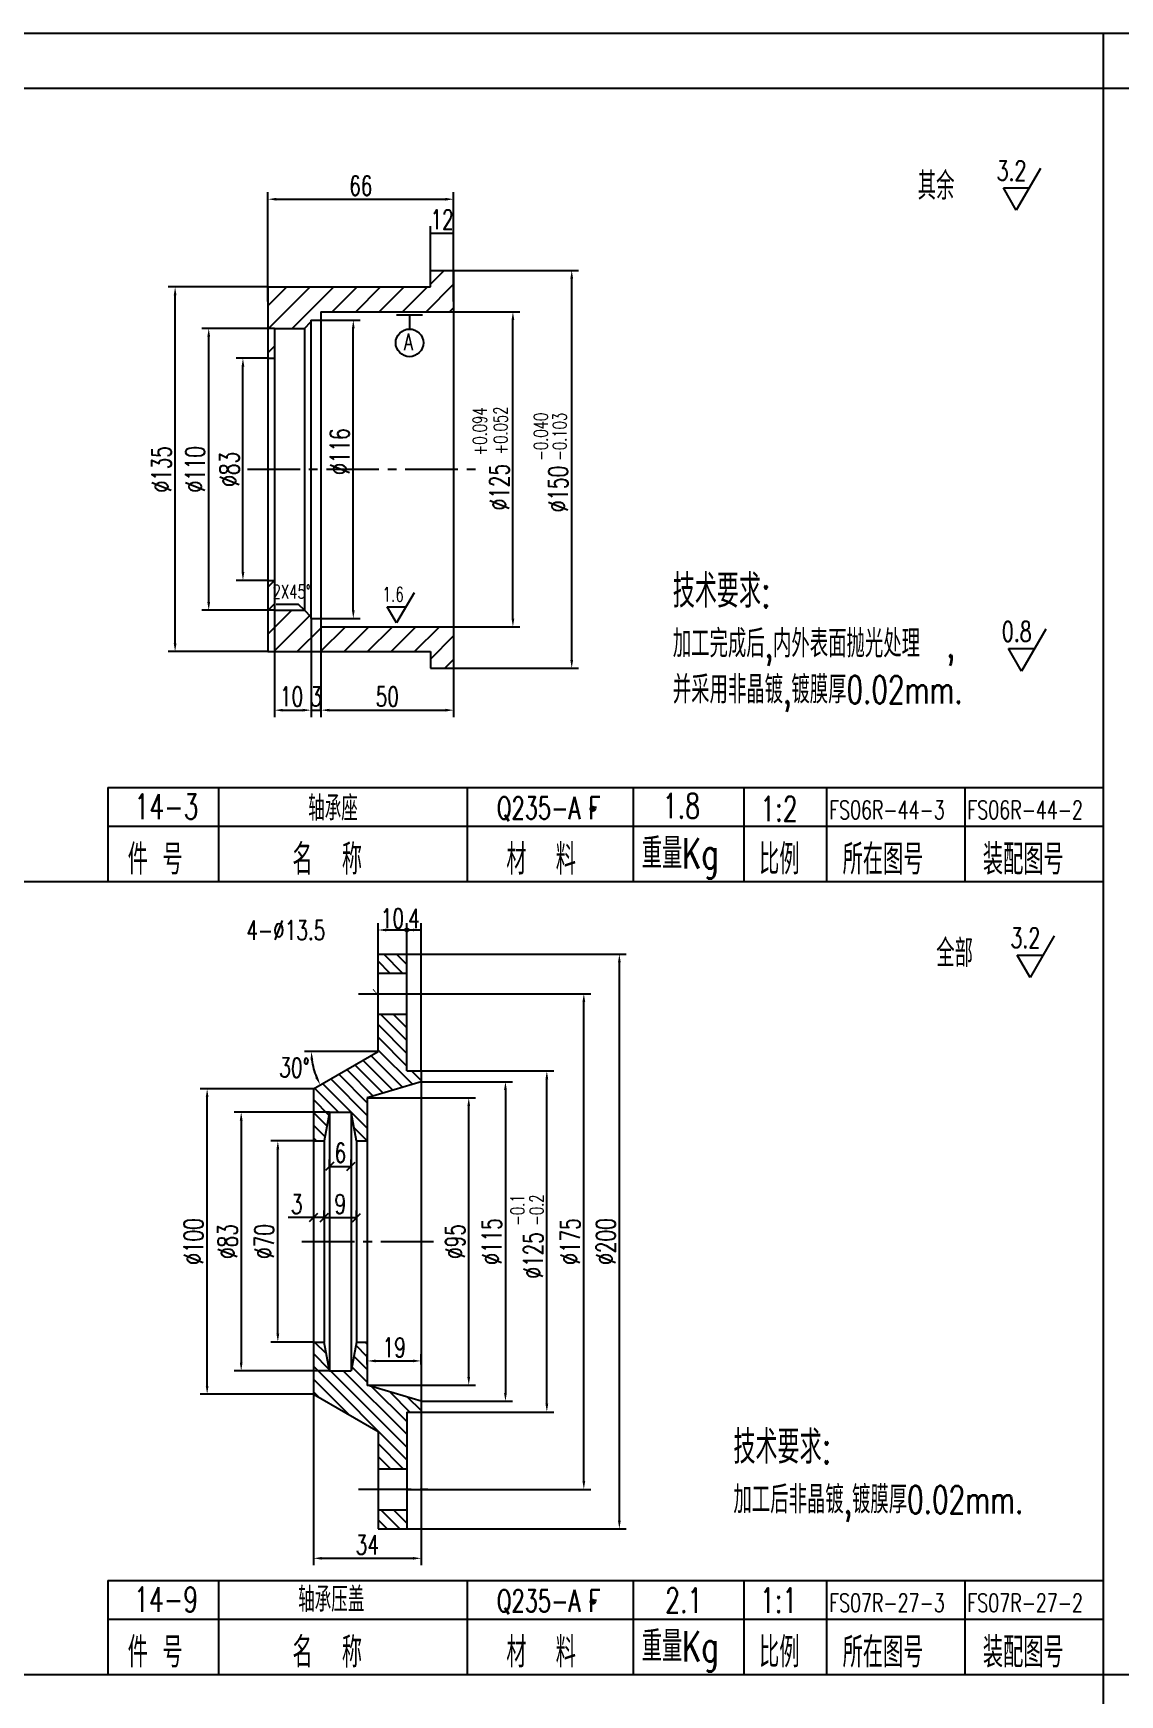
# Model space of a CAD drawing. Extents: x 946 to 3405, y -336 to 946.
# Drawn here: x 2026.7 to 2223.3, y 645.1 to 945.8 of the extents above; entities that cross this region are included whole.
import ezdxf

# ---------------------------------------------------------------- set-up
doc = ezdxf.new("R2010")
doc.units = 0
doc.header["$MEASUREMENT"] = 0
doc.linetypes.add('CENTER2', pattern=[28.575, 19.05, -3.175, 3.175, -3.175])
doc.layers.get('0').update_dxf_attribs({"linetype": 'CONTINUOUS'})
doc.layers.get('DEFPOINTS').update_dxf_attribs({"linetype": 'CONTINUOUS'})
for name, color, linetype in [('6文字层', 3, 'CONTINUOUS'), ('中心线', 1, 'CENTER2'), ('标注线', 3, 'CONTINUOUS'), ('细实线', 4, 'CONTINUOUS')]:
    doc.layers.add(name, color=color, linetype=linetype)
doc.styles.add('STYLE1', font='romans.shx', dxfattribs={"width": 0.7, "height": 3.5, "bigfont": 'hz129.shx'})
doc.dimstyles.get("Standard").update_dxf_attribs({"dimtxt": 2.5, "dimasz": 2.5, "dimexe": 1.25, "dimexo": 0.625, "dimtad": 1, "dimdec": 0, "dimlfac": 4, "dimzin": 4, "dimdsep": 46, "dimtxsty": 'STYLE1', "dimcen": 0, "dimclrd": 256, "dimclre": 256, "dimclrt": 256, "dimadec": 0, "dimazin": 0, "dimtfac": 1, "dimtdec": 0, "dimtmove": 0, "dimatfit": 3, "dimfxl": 1, "dimtolj": 1, "dimtzin": 0, "dimarcsym": 0})

# ---------------------------------------------------------------- blocks, each defined once
blk = doc.blocks.new('*D77')
at = {"layer": 'DEFPOINTS', "color": 0}
for p in [(2070.96, 745.33), (2077.39, 745.33), (2077.39, 708.93)]:
    blk.add_point(p, dxfattribs=at)
at = {"layer": '标注线', "lineweight": -2}
for p, q in [((2077.39, 745.33), (2069.71, 745.33)), ((2070.96, 710.43), (2070.96, 743.83)), ((2077.39, 708.93), (2069.71, 708.93))]:
    blk.add_line(p, q, dxfattribs=at)
at = {"layer": '标注线'}
for points in [[(2070.71, 743.83), (2071.21, 743.83), (2070.96, 745.33)], [(2070.71, 710.43), (2071.21, 710.43), (2070.96, 708.93)]]:
    blk.add_solid(points, dxfattribs=at)
at = {"layer": '标注线', "insert": (2068.51, 727.13), "char_height": 3.5, "attachment_point": 5, "rotation": 90, "style": 'STYLE1'}
blk.add_mtext('\\A1;%%C70', dxfattribs=at)
blk = doc.blocks.new('*D78')
at = {"layer": 'DEFPOINTS', "color": 0}
for p in [(2080.31, 750.53), (2064.33, 703.73), (2080.31, 703.73)]:
    blk.add_point(p, dxfattribs=at)
at = {"layer": '标注线', "lineweight": -2}
for p, q in [((2080.31, 750.53), (2063.08, 750.53)), ((2064.33, 749.03), (2064.33, 705.23)), ((2080.31, 703.73), (2063.08, 703.73))]:
    blk.add_line(p, q, dxfattribs=at)
at = {"layer": '标注线'}
for points in [[(2064.08, 749.03), (2064.58, 749.03), (2064.33, 750.53)], [(2064.08, 705.23), (2064.58, 705.23), (2064.33, 703.73)]]:
    blk.add_solid(points, dxfattribs=at)
at = {"layer": '标注线', "insert": (2061.88, 727.13), "char_height": 3.5, "attachment_point": 5, "rotation": 90, "style": 'STYLE1'}
blk.add_mtext('\\A1;%%C83', dxfattribs=at)
blk = doc.blocks.new('*D79')
at = {"layer": 'DEFPOINTS', "color": 0}
for p in [(2058.17, 754.76), (2077.39, 754.76), (2077.39, 699.51)]:
    blk.add_point(p, dxfattribs=at)
at = {"layer": '标注线', "lineweight": -2}
for p, q in [((2077.39, 754.76), (2056.92, 754.76)), ((2058.17, 701.01), (2058.17, 753.26)), ((2077.39, 699.51), (2056.92, 699.51))]:
    blk.add_line(p, q, dxfattribs=at)
at = {"layer": '标注线'}
for points in [[(2057.92, 753.26), (2058.42, 753.26), (2058.17, 754.76)], [(2057.92, 701.01), (2058.42, 701.01), (2058.17, 699.51)]]:
    blk.add_solid(points, dxfattribs=at)
at = {"layer": '标注线', "insert": (2055.72, 727.13), "char_height": 3.5, "attachment_point": 5, "rotation": 90, "style": 'STYLE1'}
blk.add_mtext('\\A1;%%C100', dxfattribs=at)
blk = doc.blocks.new('*D80')
at = {"layer": 'DEFPOINTS', "color": 0}
for p in [(2077.39, 699.51), (2096.89, 696.26), (2096.89, 669.8)]:
    blk.add_point(p, dxfattribs=at)
at = {"layer": '标注线', "lineweight": -2}
for p, q in [((2077.39, 699.51), (2077.39, 668.55)), ((2096.89, 696.26), (2096.89, 668.55)), ((2078.89, 669.8), (2095.39, 669.8))]:
    blk.add_line(p, q, dxfattribs=at)
at = {"layer": '标注线'}
for points in [[(2078.89, 670.05), (2078.89, 669.55), (2077.39, 669.8)], [(2095.39, 670.05), (2095.39, 669.55), (2096.89, 669.8)]]:
    blk.add_solid(points, dxfattribs=at)
at = {"layer": '标注线', "insert": (2087.14, 672.25), "char_height": 3.5, "attachment_point": 5, "style": 'STYLE1'}
blk.add_mtext('\\A1;34', dxfattribs=at)
blk = doc.blocks.new('*D81')
at = {"layer": 'DEFPOINTS', "color": 0}
for p in [(2087.14, 704.87), (2096.89, 705.52), (2096.89, 704.87)]:
    blk.add_point(p, dxfattribs=at)
at = {"layer": '标注线', "lineweight": -2}
for p, q in [((2087.14, 704.87), (2087.14, 706.77)), ((2096.89, 704.87), (2096.89, 706.77)), ((2088.64, 705.52), (2095.39, 705.52))]:
    blk.add_line(p, q, dxfattribs=at)
at = {"layer": '标注线'}
for points in [[(2088.64, 705.77), (2088.64, 705.27), (2087.14, 705.52)], [(2095.39, 705.77), (2095.39, 705.27), (2096.89, 705.52)]]:
    blk.add_solid(points, dxfattribs=at)
at = {"layer": '标注线', "insert": (2092.01, 707.97), "char_height": 3.5, "attachment_point": 5, "style": 'STYLE1'}
blk.add_mtext('\\A1;19', dxfattribs=at)
blk = doc.blocks.new('*D82')
at = {"layer": 'DEFPOINTS', "color": 0}
for p in [(2087.14, 753.13), (2105.49, 753.13), (2087.14, 701.13)]:
    blk.add_point(p, dxfattribs=at)
at = {"layer": '标注线', "lineweight": -2}
for p, q in [((2087.14, 753.13), (2106.74, 753.13)), ((2105.49, 702.63), (2105.49, 751.63)), ((2087.14, 701.13), (2106.74, 701.13))]:
    blk.add_line(p, q, dxfattribs=at)
at = {"layer": '标注线'}
for points in [[(2105.24, 751.63), (2105.74, 751.63), (2105.49, 753.13)], [(2105.24, 702.63), (2105.74, 702.63), (2105.49, 701.13)]]:
    blk.add_solid(points, dxfattribs=at)
at = {"layer": '标注线', "insert": (2103.04, 727.13), "char_height": 3.5, "attachment_point": 5, "rotation": 90, "style": 'STYLE1'}
blk.add_mtext('\\A1;%%C95', dxfattribs=at)
blk = doc.blocks.new('*D83')
at = {"layer": 'DEFPOINTS', "color": 0}
for p in [(2096.89, 756.06), (2096.89, 698.21), (2112.13, 698.21)]:
    blk.add_point(p, dxfattribs=at)
at = {"layer": '标注线', "lineweight": -2}
for p, q in [((2096.89, 756.06), (2113.38, 756.06)), ((2112.13, 754.56), (2112.13, 699.71)), ((2096.89, 698.21), (2113.38, 698.21))]:
    blk.add_line(p, q, dxfattribs=at)
at = {"layer": '标注线'}
for points in [[(2111.88, 754.56), (2112.38, 754.56), (2112.13, 756.06)], [(2111.88, 699.71), (2112.38, 699.71), (2112.13, 698.21)]]:
    blk.add_solid(points, dxfattribs=at)
at = {"layer": '标注线', "insert": (2109.68, 727.13), "char_height": 3.5, "attachment_point": 5, "rotation": 90, "style": 'STYLE1'}
blk.add_mtext('\\A1;%%C115', dxfattribs=at)
blk = doc.blocks.new('*D84')
at = {"layer": 'DEFPOINTS', "color": 0}
for p in [(2096.89, 758.01), (2119.62, 758.01), (2096.89, 696.26)]:
    blk.add_point(p, dxfattribs=at)
at = {"layer": '标注线', "lineweight": -2}
for p, q in [((2096.89, 758.01), (2120.87, 758.01)), ((2119.62, 697.76), (2119.62, 756.51)), ((2096.89, 696.26), (2120.87, 696.26))]:
    blk.add_line(p, q, dxfattribs=at)
at = {"layer": '标注线'}
for points in [[(2119.37, 756.51), (2119.87, 756.51), (2119.62, 758.01)], [(2119.37, 697.76), (2119.87, 697.76), (2119.62, 696.26)]]:
    blk.add_solid(points, dxfattribs=at)
at = {"layer": '标注线', "insert": (2117.17, 724.62), "char_height": 3.5, "attachment_point": 5, "rotation": 90, "style": 'STYLE1'}
blk.add_mtext('\\A1;%%C125', dxfattribs=at)
blk = doc.blocks.new('*D85')
at = {"layer": 'DEFPOINTS', "color": 0}
for p in [(2094.29, 771.98), (2126.31, 771.98), (2094.29, 682.28)]:
    blk.add_point(p, dxfattribs=at)
at = {"layer": '标注线', "lineweight": -2}
for p, q in [((2094.29, 771.98), (2127.56, 771.98)), ((2126.31, 683.78), (2126.31, 770.48)), ((2094.29, 682.28), (2127.56, 682.28))]:
    blk.add_line(p, q, dxfattribs=at)
at = {"layer": '标注线'}
for points in [[(2126.06, 770.48), (2126.56, 770.48), (2126.31, 771.98)], [(2126.06, 683.78), (2126.56, 683.78), (2126.31, 682.28)]]:
    blk.add_solid(points, dxfattribs=at)
at = {"layer": '标注线', "insert": (2123.86, 727.13), "char_height": 3.5, "attachment_point": 5, "rotation": 90, "style": 'STYLE1'}
blk.add_mtext('\\A1;%%C175', dxfattribs=at)
blk = doc.blocks.new('*D86')
at = {"layer": 'DEFPOINTS', "color": 0}
for p in [(2094.29, 779.13), (2132.74, 779.13), (2094.29, 675.13)]:
    blk.add_point(p, dxfattribs=at)
at = {"layer": '标注线', "lineweight": -2}
for p, q in [((2094.29, 779.13), (2133.99, 779.13)), ((2132.74, 676.63), (2132.74, 777.63)), ((2094.29, 675.13), (2133.99, 675.13))]:
    blk.add_line(p, q, dxfattribs=at)
at = {"layer": '标注线'}
for points in [[(2132.49, 777.63), (2132.99, 777.63), (2132.74, 779.13)], [(2132.49, 676.63), (2132.99, 676.63), (2132.74, 675.13)]]:
    blk.add_solid(points, dxfattribs=at)
at = {"layer": '标注线', "insert": (2130.29, 727.13), "char_height": 3.5, "attachment_point": 5, "rotation": 90, "style": 'STYLE1'}
blk.add_mtext('\\A1;%%C200', dxfattribs=at)
blk = doc.blocks.new('_OBLIQUE')
at = {"color": 0, "linetype": 'ByBlock'}
blk.add_line((-0.5, -0.5), (0.5, 0.5), dxfattribs=at)
blk = doc.blocks.new('*D87')
at = {"layer": 'DEFPOINTS', "color": 0}
for p in [(2077.39, 733.76), (2077.39, 731.47), (2079.34, 731.47)]:
    blk.add_point(p, dxfattribs=at)
at = {"layer": '标注线', "lineweight": -2}
for p, q in [((2077.39, 733.76), (2077.39, 730.22)), ((2077.39, 731.47), (2072.85, 731.47)), ((2079.34, 731.47), (2077.39, 731.47)), ((2079.34, 731.47), (2079.34, 732.72))]:
    blk.add_line(p, q, dxfattribs=at)
at = {"layer": '标注线', "lineweight": -2, "xscale": 1.5, "yscale": 1.5, "zscale": 1.5, "rotation": 180}
blk.add_blockref('_OBLIQUE', (2077.39, 731.47), dxfattribs=at)
at = {"layer": '标注线', "lineweight": -2, "xscale": 1.5, "yscale": 1.5, "zscale": 1.5}
blk.add_blockref('_OBLIQUE', (2079.34, 731.47), dxfattribs=at)
at = {"layer": '标注线', "insert": (2074.37, 733.92), "char_height": 3.5, "attachment_point": 5, "style": 'STYLE1'}
blk.add_mtext('\\A1;3', dxfattribs=at)
blk = doc.blocks.new('*D88')
at = {"layer": 'DEFPOINTS', "color": 0}
for p in [(2080.31, 740.67), (2084.21, 740.73), (2084.21, 740.67)]:
    blk.add_point(p, dxfattribs=at)
at = {"layer": '标注线', "lineweight": -2}
for p, q in [((2080.31, 740.67), (2080.31, 741.98)), ((2080.31, 740.73), (2084.21, 740.73)), ((2084.21, 740.67), (2084.21, 741.98))]:
    blk.add_line(p, q, dxfattribs=at)
at = {"layer": '标注线', "lineweight": -2, "xscale": 1.5, "yscale": 1.5, "zscale": 1.5, "rotation": 180}
blk.add_blockref('_OBLIQUE', (2080.31, 740.73), dxfattribs=at)
at = {"layer": '标注线', "lineweight": -2, "xscale": 1.5, "yscale": 1.5, "zscale": 1.5}
blk.add_blockref('_OBLIQUE', (2084.21, 740.73), dxfattribs=at)
at = {"layer": '标注线', "insert": (2082.26, 743.18), "char_height": 3.5, "attachment_point": 5, "style": 'STYLE1'}
blk.add_mtext('\\A1;6', dxfattribs=at)
blk = doc.blocks.new('*D89')
at = {"layer": 'DEFPOINTS', "color": 0}
for p in [(2079.34, 731.47), (2085.19, 731.47), (2085.19, 731.47)]:
    blk.add_point(p, dxfattribs=at)
at = {"layer": '标注线', "lineweight": -2}
for p, q in [((2079.34, 731.47), (2079.34, 732.72)), ((2079.34, 731.47), (2085.19, 731.47)), ((2085.19, 731.47), (2085.19, 732.72))]:
    blk.add_line(p, q, dxfattribs=at)
at = {"layer": '标注线', "lineweight": -2, "xscale": 1.5, "yscale": 1.5, "zscale": 1.5, "rotation": 180}
blk.add_blockref('_OBLIQUE', (2079.34, 731.47), dxfattribs=at)
at = {"layer": '标注线', "lineweight": -2, "xscale": 1.5, "yscale": 1.5, "zscale": 1.5}
blk.add_blockref('_OBLIQUE', (2085.19, 731.47), dxfattribs=at)
at = {"layer": '标注线', "insert": (2082.26, 733.92), "char_height": 3.5, "attachment_point": 5, "style": 'STYLE1'}
blk.add_mtext('\\A1;9', dxfattribs=at)
blk = doc.blocks.new('*D128')
at = {"layer": 'DEFPOINTS', "color": 0}
for p in [(2064.65, 886.98), (2069.16, 886.98), (2069.16, 846.78)]:
    blk.add_point(p, dxfattribs=at)
at = {"layer": '标注线', "lineweight": -2}
for p, q in [((2069.16, 886.98), (2063.4, 886.98)), ((2064.65, 848.28), (2064.65, 885.48)), ((2069.16, 846.78), (2063.4, 846.78))]:
    blk.add_line(p, q, dxfattribs=at)
at = {"layer": '标注线'}
for points in [[(2064.4, 885.48), (2064.9, 885.48), (2064.65, 886.98)], [(2064.4, 848.28), (2064.9, 848.28), (2064.65, 846.78)]]:
    blk.add_solid(points, dxfattribs=at)
at = {"layer": '标注线', "insert": (2062.2, 866.88), "char_height": 3.5, "attachment_point": 5, "rotation": 90, "style": 'STYLE1'}
blk.add_mtext('\\A1;%%C83', dxfattribs=at)
blk = doc.blocks.new('*D129')
at = {"layer": 'DEFPOINTS', "color": 0}
for p in [(2058.46, 892.38), (2070.36, 892.38), (2070.36, 841.38)]:
    blk.add_point(p, dxfattribs=at)
at = {"layer": '标注线', "lineweight": -2}
for p, q in [((2070.36, 892.38), (2057.21, 892.38)), ((2058.46, 842.88), (2058.46, 890.88)), ((2070.36, 841.38), (2057.21, 841.38))]:
    blk.add_line(p, q, dxfattribs=at)
at = {"layer": '标注线'}
for points in [[(2058.21, 890.88), (2058.71, 890.88), (2058.46, 892.38)], [(2058.21, 842.88), (2058.71, 842.88), (2058.46, 841.38)]]:
    blk.add_solid(points, dxfattribs=at)
at = {"layer": '标注线', "insert": (2056.01, 866.88), "char_height": 3.5, "attachment_point": 5, "rotation": 90, "style": 'STYLE1'}
blk.add_mtext('\\A1;%%C110', dxfattribs=at)
blk = doc.blocks.new('*D130')
at = {"layer": 'DEFPOINTS', "color": 0}
for p in [(2052.38, 899.88), (2069.16, 899.88), (2069.16, 833.88)]:
    blk.add_point(p, dxfattribs=at)
at = {"layer": '标注线', "lineweight": -2}
for p, q in [((2069.16, 899.88), (2051.13, 899.88)), ((2052.38, 835.38), (2052.38, 898.38)), ((2069.16, 833.88), (2051.13, 833.88))]:
    blk.add_line(p, q, dxfattribs=at)
at = {"layer": '标注线'}
for points in [[(2052.13, 898.38), (2052.63, 898.38), (2052.38, 899.88)], [(2052.13, 835.38), (2052.63, 835.38), (2052.38, 833.88)]]:
    blk.add_solid(points, dxfattribs=at)
at = {"layer": '标注线', "insert": (2049.93, 866.88), "char_height": 3.5, "attachment_point": 5, "rotation": 90, "style": 'STYLE1'}
blk.add_mtext('\\A1;%%C135', dxfattribs=at)
blk = doc.blocks.new('*D131')
at = {"layer": 'DEFPOINTS', "color": 0}
for p in [(2078.76, 893.88), (2084.61, 893.88), (2078.76, 839.88)]:
    blk.add_point(p, dxfattribs=at)
at = {"layer": '标注线', "lineweight": -2}
for p, q in [((2078.76, 893.88), (2085.86, 893.88)), ((2084.61, 841.38), (2084.61, 892.38)), ((2078.76, 839.88), (2085.86, 839.88))]:
    blk.add_line(p, q, dxfattribs=at)
at = {"layer": '标注线'}
for points in [[(2084.36, 892.38), (2084.86, 892.38), (2084.61, 893.88)], [(2084.36, 841.38), (2084.86, 841.38), (2084.61, 839.88)]]:
    blk.add_solid(points, dxfattribs=at)
at = {"layer": '标注线', "insert": (2082.16, 870.09), "char_height": 3.5, "attachment_point": 5, "rotation": 90, "style": 'STYLE1'}
blk.add_mtext('\\A1;%%C116', dxfattribs=at)
blk = doc.blocks.new('*D132')
at = {"layer": 'DEFPOINTS', "color": 0}
for p in [(2070.36, 841.38), (2076.96, 839.88), (2076.96, 823.29)]:
    blk.add_point(p, dxfattribs=at)
at = {"layer": '标注线', "lineweight": -2}
for p, q in [((2070.36, 841.38), (2070.36, 822.04)), ((2076.96, 839.88), (2076.96, 822.04)), ((2071.86, 823.29), (2075.46, 823.29))]:
    blk.add_line(p, q, dxfattribs=at)
at = {"layer": '标注线'}
for points in [[(2071.86, 823.54), (2071.86, 823.04), (2070.36, 823.29)], [(2075.46, 823.54), (2075.46, 823.04), (2076.96, 823.29)]]:
    blk.add_solid(points, dxfattribs=at)
at = {"layer": '标注线', "insert": (2073.44, 825.74), "char_height": 3.5, "attachment_point": 5, "style": 'STYLE1'}
blk.add_mtext('\\A1;10', dxfattribs=at)
blk = doc.blocks.new('*D133')
at = {"layer": 'DEFPOINTS', "color": 0}
for p in [(2078.76, 839.88), (2076.96, 830.41), (2078.76, 823.29)]:
    blk.add_point(p, dxfattribs=at)
at = {"layer": '标注线', "lineweight": -2}
for p, q in [((2078.76, 839.88), (2078.76, 822.04)), ((2076.96, 830.41), (2076.96, 822.04)), ((2076.96, 823.29), (2078.76, 823.29))]:
    blk.add_line(p, q, dxfattribs=at)
at = {"layer": '标注线', "insert": (2077.86, 825.74), "char_height": 3.5, "attachment_point": 5, "style": 'STYLE1'}
blk.add_mtext('\\A1;3', dxfattribs=at)
blk = doc.blocks.new('*D134')
at = {"layer": 'DEFPOINTS', "color": 0}
for p in [(2102.76, 830.88), (2078.76, 823.29), (2102.76, 823.29)]:
    blk.add_point(p, dxfattribs=at)
at = {"layer": '标注线', "lineweight": -2}
for p, q in [((2102.76, 830.88), (2102.76, 822.04)), ((2078.76, 823.29), (2078.76, 824.54)), ((2080.26, 823.29), (2101.26, 823.29))]:
    blk.add_line(p, q, dxfattribs=at)
at = {"layer": '标注线'}
for points in [[(2080.26, 823.54), (2080.26, 823.04), (2078.76, 823.29)], [(2101.26, 823.54), (2101.26, 823.04), (2102.76, 823.29)]]:
    blk.add_solid(points, dxfattribs=at)
at = {"layer": '标注线', "insert": (2090.76, 825.74), "char_height": 3.5, "attachment_point": 5, "style": 'STYLE1'}
blk.add_mtext('\\A1;50', dxfattribs=at)
blk = doc.blocks.new('*D135')
at = {"layer": 'DEFPOINTS', "color": 0}
for p in [(2102.76, 895.38), (2113.48, 895.38), (2102.76, 838.38)]:
    blk.add_point(p, dxfattribs=at)
at = {"layer": '标注线', "lineweight": -2}
for p, q in [((2102.76, 895.38), (2114.73, 895.38)), ((2113.48, 839.88), (2113.48, 893.88)), ((2102.76, 838.38), (2114.73, 838.38))]:
    blk.add_line(p, q, dxfattribs=at)
at = {"layer": '标注线'}
for points in [[(2113.23, 893.88), (2113.73, 893.88), (2113.48, 895.38)], [(2113.23, 839.88), (2113.73, 839.88), (2113.48, 838.38)]]:
    blk.add_solid(points, dxfattribs=at)
at = {"layer": '标注线', "insert": (2111.03, 863.65), "char_height": 3.5, "attachment_point": 5, "rotation": 90, "style": 'STYLE1'}
blk.add_mtext('\\A1;%%C125', dxfattribs=at)
blk = doc.blocks.new('*D136')
at = {"layer": 'DEFPOINTS', "color": 0}
for p in [(2102.76, 902.88), (2124.12, 902.88), (2102.76, 830.88)]:
    blk.add_point(p, dxfattribs=at)
at = {"layer": '标注线', "lineweight": -2}
for p, q in [((2102.76, 902.88), (2125.37, 902.88)), ((2124.12, 832.38), (2124.12, 901.38)), ((2102.76, 830.88), (2125.37, 830.88))]:
    blk.add_line(p, q, dxfattribs=at)
at = {"layer": '标注线'}
for points in [[(2123.87, 901.38), (2124.37, 901.38), (2124.12, 902.88)], [(2123.87, 832.38), (2124.37, 832.38), (2124.12, 830.88)]]:
    blk.add_solid(points, dxfattribs=at)
at = {"layer": '标注线', "insert": (2121.67, 863.32), "char_height": 3.5, "attachment_point": 5, "rotation": 90, "style": 'STYLE1'}
blk.add_mtext('\\A1;%%C150', dxfattribs=at)
blk = doc.blocks.new('*D137')
at = {"layer": 'DEFPOINTS', "color": 0}
for p in [(2102.76, 909.62), (2098.56, 902.88), (2102.76, 902.88)]:
    blk.add_point(p, dxfattribs=at)
at = {"layer": '标注线', "lineweight": -2}
for p, q in [((2098.56, 902.88), (2098.56, 910.87)), ((2098.56, 909.62), (2102.76, 909.62)), ((2102.76, 902.88), (2102.76, 910.87))]:
    blk.add_line(p, q, dxfattribs=at)
at = {"layer": '标注线', "insert": (2100.66, 912.07), "char_height": 3.5, "attachment_point": 5, "style": 'STYLE1'}
blk.add_mtext('\\A1;12', dxfattribs=at)
blk = doc.blocks.new('*D138')
at = {"layer": 'DEFPOINTS', "color": 0}
for p in [(2102.76, 915.76), (2069.16, 897.27), (2102.76, 897.27)]:
    blk.add_point(p, dxfattribs=at)
at = {"layer": '标注线', "lineweight": -2}
for p, q in [((2069.16, 897.27), (2069.16, 917.01)), ((2070.66, 915.76), (2101.26, 915.76)), ((2102.76, 897.27), (2102.76, 917.01))]:
    blk.add_line(p, q, dxfattribs=at)
at = {"layer": '标注线'}
for points in [[(2070.66, 916.01), (2070.66, 915.51), (2069.16, 915.76)], [(2101.26, 916.01), (2101.26, 915.51), (2102.76, 915.76)]]:
    blk.add_solid(points, dxfattribs=at)
at = {"layer": '标注线', "insert": (2085.96, 918.21), "char_height": 3.5, "attachment_point": 5, "style": 'STYLE1'}
blk.add_mtext('\\A1;66', dxfattribs=at)
blk = doc.blocks.new('*D139')
at = {"layer": 'DEFPOINTS', "color": 0}
for p in [(2096.89, 783.51), (2094.29, 779.13), (2096.89, 758.01)]:
    blk.add_point(p, dxfattribs=at)
at = {"layer": '标注线', "lineweight": -2}
for p, q in [((2094.29, 779.13), (2094.29, 784.76)), ((2094.29, 783.51), (2096.89, 783.51)), ((2096.89, 758.01), (2096.89, 784.76))]:
    blk.add_line(p, q, dxfattribs=at)
at = {"layer": '标注线', "insert": (2095.59, 785.61), "char_height": 3.5, "attachment_point": 5, "style": 'STYLE1'}
blk.add_mtext('\\A1;4', dxfattribs=at)

msp = doc.modelspace()

# ---------------------------------------------------------------- hatches: boundary and pattern name
at = {"layer": '6文字层'}
h = msp.add_hatch(color=256, dxfattribs=at)
h.paths.add_polyline_path([(2094.28642, 783.82869, 0.414213562), (2093.96811, 783.51038), (2094.28642, 783.51038)])
h.paths.add_polyline_path([(2094.28642, 783.82869), (2094.28642, 783.19207, 0.414213562), (2094.60473, 783.51038, 0.414213562)])
h.paths.add_polyline_path([(2094.28642, 783.51038), (2093.96811, 783.51038, 0.414213562), (2094.28642, 783.19207)])
at = {"layer": '标注线'}
h = msp.add_hatch(dxfattribs=at)
h.set_pattern_fill('ANSI31', color=256, scale=24, style=0)
h.set_pattern_definition([(45, (37.4886, 2992.8804), (-2.1213203, 2.1213203), [])])
h.paths.add_polyline_path([(2078.75823, 895.38028), (2102.75823, 895.38028), (2102.75823, 902.88028), (2098.55823, 902.88028), (2098.55823, 899.88028), (2069.15823, 899.88028), (2069.15823, 886.98028), (2070.35823, 886.98028), (2070.35823, 892.38028), (2076.95823, 892.38028), (2076.95823, 893.88028), (2078.75823, 893.88028)])
h.paths.add_polyline_path([(2078.75823, 838.38028), (2078.75823, 839.88028), (2076.95823, 839.88028), (2076.95823, 841.38028), (2070.35823, 841.38028), (2070.35823, 846.78028), (2069.15823, 846.78028), (2069.15823, 833.88028), (2098.55823, 833.88028), (2098.55823, 830.88028), (2102.75823, 830.88028), (2102.75823, 838.38028)])
for points in [[(2128.34562, 805.43464, 1), (2127.54562, 805.43464, 1)], [(2128.34562, 661.93463, 1), (2127.54562, 661.93463, 1)]]:
    msp.add_hatch(color=256, dxfattribs=at).paths.add_polyline_path(points)
h = msp.add_hatch(dxfattribs=at)
h.set_pattern_fill('ANSI31', color=256, scale=13, angle=90, style=0)
h.set_pattern_definition([(135, (995.471, 2554.0231), (-1.1490485, -1.1490485), [])])
h.paths.add_polyline_path([(2087.13642, 701.13378), (2087.13642, 708.93378), (2085.18642, 708.93378), (2084.21142, 703.73378), (2080.31142, 703.73378), (2079.33642, 708.93378), (2077.38642, 708.93378), (2077.38642, 699.50878), (2089.08642, 692.75378), (2089.08642, 686.02128), (2094.28642, 686.02128), (2094.28642, 696.25878), (2096.88642, 696.25878), (2096.88642, 698.20878)])
h.paths.add_polyline_path([(2089.08642, 678.54628), (2089.08642, 675.13378), (2094.28642, 675.13378), (2094.28642, 678.54628)])
h.paths.add_polyline_path([(2089.08642, 761.51378), (2077.38642, 754.75878), (2077.38642, 745.33378), (2079.33642, 745.33378), (2080.31142, 750.53378), (2084.21142, 750.53378), (2085.18642, 745.33378), (2087.13642, 745.33378), (2087.13642, 753.13378), (2096.88642, 756.05878), (2096.88642, 758.00878), (2094.28642, 758.00878), (2094.28642, 768.24628), (2089.08642, 768.24628)])
h.paths.add_polyline_path([(2094.28642, 775.72128), (2094.28642, 779.13378), (2089.08642, 779.13378), (2089.08642, 775.72128)])

# ---------------------------------------------------------------- linework, layer by layer
at = {"linetype": 'Continuous'}
msp.add_line((2630.73289, 935.80133), (1824.73289, 935.80135), dxfattribs=at)
for p, q in [((2098.55823, 899.88028), (2098.55823, 902.88028)), ((2098.55823, 902.88028), (2102.75823, 902.88028)), ((2102.75823, 902.88028), (2102.75823, 830.88028)), ((2069.15823, 899.88028), (2069.15823, 833.88028)), ((2069.15823, 899.88028), (2098.55823, 899.88028)), ((2075.75823, 892.38028), (2076.95823, 893.58028)), ((2076.95823, 893.88028), (2076.95823, 839.88028)), ((2076.95823, 893.88028), (2078.75823, 893.88028)), ((2076.95823, 893.58028), (2076.95823, 893.58028)), ((2078.75823, 895.38028), (2078.75823, 838.38028)), ((2078.75823, 895.38028), (2102.75823, 895.38028)), ((2070.35823, 892.38028), (2070.35823, 841.38028)), ((2070.35823, 892.38028), (2075.75823, 892.38028)), ((2075.75823, 892.38028), (2075.75823, 841.38028)), ((2069.15823, 886.98028), (2070.35823, 886.98028)), ((2069.15823, 846.78028), (2070.35823, 846.78028)), ((2070.35823, 841.38028), (2075.75823, 841.38028)), ((2075.75823, 841.38028), (2076.95823, 840.18028)), ((2076.95823, 840.18028), (2076.95823, 840.18028)), ((2076.95823, 839.88028), (2078.75823, 839.88028)), ((2078.75823, 838.38028), (2102.75823, 838.38028)), ((2069.15823, 833.88028), (2098.55823, 833.88028)), ((2098.55823, 833.88028), (2098.55823, 830.88028)), ((2098.55823, 830.88028), (2102.75823, 830.88028)), ((2040.23289, 809.30134), (2040.23289, 792.30134)), ((2040.23289, 809.30134), (2220.23289, 809.30134)), ((2040.23289, 809.30134), (2040.23289, 792.30134)), ((2089.08642, 761.51378), (2089.08642, 779.13378)), ((2089.08642, 779.13378), (2094.28642, 779.13378)), ((2094.28642, 758.00878), (2094.28642, 779.13378)), ((2089.08642, 775.72128), (2094.28642, 775.72128)), ((2089.08642, 768.24628), (2094.28642, 768.24628)), ((2077.38642, 754.75878), (2089.08642, 761.51378)), ((2094.28642, 758.00878), (2096.88642, 758.00878)), ((2096.88642, 758.00878), (2096.88642, 696.25878)), ((2077.38642, 754.75878), (2077.38642, 699.50878)), ((2096.88642, 756.05878), (2087.13642, 753.13378)), ((2087.13642, 753.13378), (2087.13642, 701.13378)), ((2080.31142, 750.53378), (2079.33642, 745.33378)), ((2080.31142, 750.53378), (2080.31142, 703.73378)), ((2080.31142, 750.53378), (2084.21142, 750.53378)), ((2084.21142, 750.53378), (2084.21142, 703.73378)), ((2085.18642, 745.33378), (2084.21142, 750.53378)), ((2077.38642, 745.33378), (2079.33642, 745.33378)), ((2079.33642, 745.33378), (2079.33642, 708.93378)), ((2085.18642, 745.33378), (2085.18642, 708.93378)), ((2085.18642, 745.33378), (2087.13642, 745.33378)), ((2077.38642, 708.93378), (2079.33642, 708.93378)), ((2080.31142, 703.73378), (2079.33642, 708.93378)), ((2085.18642, 708.93378), (2084.21142, 703.73378)), ((2085.18642, 708.93378), (2087.13642, 708.93378)), ((2080.31142, 703.73378), (2084.21142, 703.73378)), ((2096.88642, 698.20878), (2087.13642, 701.13378)), ((2077.38642, 699.50878), (2089.08642, 692.75378)), ((2094.28642, 696.25878), (2094.28642, 675.13378)), ((2094.28642, 696.25878), (2096.88642, 696.25878)), ((2089.08642, 692.75378), (2089.08642, 675.13378)), ((2089.08642, 686.02128), (2094.28642, 686.02128)), ((2089.08642, 678.54628), (2094.28642, 678.54628)), ((2089.08642, 675.13378), (2094.28642, 675.13378)), ((2040.23289, 665.80133), (2220.23289, 665.80133)), ((2040.23289, 665.80133), (2040.23289, 648.80133))]:
    msp.add_line(p, q)
at = {"layer": '6文字层'}
msp.add_circle((2094.28642, 783.51038), 0.31831, dxfattribs=at)
at = {"layer": 'DEFPOINTS', "color": 0, "linetype": 'ByBlock'}
for p in [(2089.08642, 779.13378), (2094.28642, 779.13378), (2096.88642, 758.00878)]:
    msp.add_point(p, dxfattribs=at)
at = {"layer": '中心线', "ltscale": 0.5}
for p, q in [((2065.44686, 866.88028), (2106.91068, 866.88028)), ((2085.57802, 771.98378), (2098.11334, 771.98378)), ((2075.29694, 727.13378), (2100.53525, 727.13378)), ((2085.57802, 682.28378), (2098.11334, 682.28378))]:
    msp.add_line(p, q, dxfattribs=at)
at = {"layer": '标注线'}
for p, q in [((2097.1286, 894.77879), (2092.43913, 894.77879)), ((2094.78387, 894.77879), (2094.78387, 892.26557)), ((2074.69757, 842.44094), (2070.65608, 842.44094)), ((2075.75823, 841.38028), (2074.69757, 842.44094)), ((2089.08642, 779.13378), (2089.08642, 784.76038)), ((2090.58642, 783.51038), (2094.28642, 783.51038)), ((2094.28642, 779.13378), (2094.28642, 784.76038)), ((2081.25539, 761.51378), (2075.7744, 761.51378)), ((2089.08642, 761.51378), (2081.25539, 761.51378))]:
    msp.add_line(p, q, dxfattribs=at)
msp.add_lwpolyline([(2088.9351, 771.98378, 0, 0.338, 0), (2088.12389, 772.71794, 0, 0, 0), (2081.34641, 780.81509, 0, 0, 0), (2063.57169, 780.81509, 0, 0, 0)], format="xyseb", dxfattribs=at)
for centre, radius in [((2094.78387, 889.76451), 2.50105), ((2127.94562, 805.43464), 0.4), ((2127.94562, 661.93463), 0.4)]:
    msp.add_circle(centre, radius, dxfattribs=at)
msp.add_arc((2089.08642, 761.51378), 12.06202, 187.1297458, 202.8702542, dxfattribs=at)
for points in [[(2090.58642, 783.76038), (2090.58642, 783.26038), (2089.08642, 783.51038)], [(2095.38642, 783.76038), (2095.38642, 783.26038), (2096.88642, 783.51038)], [(2076.86815, 760.00113), (2077.36718, 760.03222), (2077.0244, 761.51378)], [(2078.19649, 756.93722), (2077.74877, 756.71463), (2078.6404, 755.48277)]]:
    msp.add_solid(points, dxfattribs=at)
at = {"layer": '细实线', "linetype": 'ByBlock'}
for p, q in [((1799.73289, 945.80133), (2640.73289, 945.80133)), ((2220.23289, 945.80133), (2220.23289, 351.80133)), ((2060.23289, 809.30134), (2060.23289, 792.30134)), ((2060.23289, 809.30134), (2060.23289, 792.30134)), ((2105.23289, 809.30134), (2105.23289, 792.30134)), ((2135.23289, 809.30134), (2135.23289, 792.30134)), ((2155.23289, 809.30134), (2155.23289, 792.30134)), ((2170.23289, 809.30134), (2170.23289, 792.30134)), ((2195.23289, 809.30134), (2195.23289, 792.30134)), ((2040.23289, 802.30134), (2220.23289, 802.30134)), ((2022.48289, 792.30134), (2220.23289, 792.30134)), ((2060.23289, 665.80133), (2060.23289, 648.80133)), ((2105.23289, 665.80133), (2105.23289, 648.80133)), ((2135.23289, 665.80133), (2135.23289, 648.80133)), ((2155.23289, 665.80133), (2155.23289, 648.80133)), ((2170.23289, 665.80133), (2170.23289, 648.80133)), ((2195.23289, 665.80133), (2195.23289, 648.80133)), ((2040.23289, 658.80133), (2220.23289, 658.80133)), ((1824.73289, 648.80133), (2630.73289, 648.80133))]:
    msp.add_line(p, q, dxfattribs=at)
at = {"layer": '细实线', "color": 3, "linetype": 'ByBlock'}
for p, q in [((2208.89988, 921.32791), (2204.53981, 913.77605)), ((2202.20355, 917.82257), (2206.87606, 917.82257)), ((2204.53981, 913.77605), (2202.20355, 917.82257)), ((2090.76578, 842.00395), (2094.13336, 842.00395)), ((2092.44957, 839.08754), (2090.76578, 842.00395)), ((2095.59196, 844.53032), (2092.44957, 839.08754)), ((2209.8526, 837.93068), (2205.49253, 830.37882)), ((2205.49253, 830.37882), (2203.15628, 834.42533)), ((2203.15628, 834.42533), (2207.82879, 834.42533)), ((2211.41134, 782.48074), (2207.05127, 774.92888)), ((2207.05127, 774.92888), (2204.71502, 778.97539)), ((2204.71502, 778.97539), (2209.38753, 778.97539))]:
    msp.add_line(p, q, dxfattribs=at)

# ---------------------------------------------------------------- texts
at = {"layer": '标注线', "style": 'STYLE1', "width": 0.7}
for s, height, p in [('A', 3.024, (2093.76567, 888.43718)), ('2X45%%D', 2.5, (2070.01375, 843.47731)), ('4-%%C13.5', 3.5, (2065.26947, 781.70954))]:
    msp.add_text(s, height=height, dxfattribs=at).set_placement(p)
for s, p in [('+0.094', (2108.76275, 869.38914)), ('+0.052', (2112.50666, 869.54993)), ('-0.040', (2119.7698, 868.41704)), ('-0.103', (2123.19167, 868.41704)), ('-0.1', (2115.54762, 729.96083)), ('-0.2', (2119.0146, 729.96083))]:
    msp.add_text(s, height=2.5, rotation=90, dxfattribs=at).set_placement(p)
at = {"layer": '标注线', "attachment_point": 1, "style": 'STYLE1'}
for s, insert, char_height, width in [('技术要求:\\P\\H5;加工完成后,内外表面抛光处理  ,\\P并采用非晶镀,镀膜厚0.02mm.', (2142.401, 847.8438), 6, 88.7414), ('Q235-A\\H3; \\H4;F', (2110.57597, 807.58701), 4, 67.4737), ('技术要求:\\P\\H5;加工后非晶镀,镀膜厚0.02mm.', (2153.36929, 692.92332), 6, 88.7414), ('Q235-A\\H3; \\H4;F', (2110.57597, 664.087), 4, 67.4737)]:
    msp.add_mtext(s, dxfattribs=dict(at, insert=insert, char_height=char_height, width=width))
at = {"layer": '标注线', "insert": (2091.68642, 785.61038), "char_height": 3.5, "attachment_point": 5, "style": 'STYLE1'}
msp.add_mtext('\\A1;10', dxfattribs=at)
at = {"layer": '标注线', "insert": (2073.95801, 758.59086), "char_height": 3.5, "attachment_point": 5, "rotation": 358.3144339, "style": 'STYLE1'}
msp.add_mtext('\\A1;30°', dxfattribs=at)
at = {"layer": '细实线', "color": 3, "linetype": 'ByBlock', "style": 'STYLE1', "width": 0.7}
for s, height, p in [('其余', 5, (2186.70431, 915.66724)), ('3.2', 3.6, (2200.96834, 919.1373)), ('1.6', 2.594592, (2089.87554, 842.9515)), ('0.8', 3.6, (2201.92106, 835.74007)), ('14-3', 4.5, (2045.00798, 803.5942)), ('轴承座', 4.5, (2076.44564, 803.29585)), ('1.8', 4.5, (2140.57843, 803.71754)), ('1:2', 4.5, (2158.23682, 803.19103)), ('FS06R-44-3', 3.3, (2170.70514, 803.5942)), ('FS06R-44-2', 3.3, (2195.70514, 803.5942)), ('重量Kg', 5.5, (2136.79307, 794.63341)), ('件 号', 5.5, (2043.8053, 793.54063)), ('名  称', 5.5, (2073.60211, 793.54063)), ('材  料', 5.5, (2112.28806, 793.54063)), ('比例', 5.5, (2158.01617, 793.54063)), ('所在图号', 5.5, (2173.11302, 793.54063)), ('装配图号', 5.5, (2198.49322, 793.54063)), ('全部', 5, (2190.04751, 776.82006)), ('3.2', 3.6, (2203.4798, 780.29013)), ('14-9', 4.5, (2044.94403, 660.09419)), ('轴承压盖', 4.5, (2074.63332, 660.09419)), ('2.1', 4.5, (2141.01263, 659.95427)), ('1:1', 4.5, (2158.17083, 659.95427)), ('FS07R-27-3', 3.3, (2170.70514, 660.09419)), ('FS07R-27-2', 3.3, (2195.70514, 660.09419)), ('件 号', 5.5, (2043.8053, 650.04062)), ('名  称', 5.5, (2073.60211, 650.04062)), ('材  料', 5.5, (2112.28806, 650.04062)), ('重量Kg', 5.5, (2136.79307, 651.13339)), ('比例', 5.5, (2158.01617, 650.04062)), ('所在图号', 5.5, (2173.11302, 650.04062)), ('装配图号', 5.5, (2198.49322, 650.04062))]:
    msp.add_text(s, height=height, dxfattribs=at).set_placement(p)

# ---------------------------------------------------------------- dimensions: what is measured, and where the dimension line sits
at = {"layer": '标注线'}
for base, p1, p2, text, override, picture, middle in [((2102.75823, 915.75661), (2069.15823, 897.26554), (2102.75823, 897.26554), '66', {"dimtxt": 3.5, "dimasz": 1.5, "dimexe": 1.25, "dimexo": 0, "dimgap": 0.7, "dimtad": 1, "dimtih": 0, "dimtoh": 0, "dimdec": 2, "dimzin": 8, "dimtxsty": 'STYLE1', "dimcen": 1.5, "dimtp": 0.5, "dimtm": 0.1, "dimtfac": 0.7, "dimtdec": 2, "dimtofl": 1, "dimatfit": 2}, '*D138', (2085.95823, 918.20661)), ((2102.75823, 823.2919), (2078.75823, 823.2919), (2102.75823, 830.88028), '50', {"dimtxt": 3.5, "dimasz": 1.5, "dimexe": 1.25, "dimexo": 0, "dimgap": 0.7, "dimtad": 1, "dimtih": 0, "dimtoh": 0, "dimdec": 2, "dimzin": 8, "dimtxsty": 'STYLE1', "dimcen": 1.5, "dimtp": 0.5, "dimtm": 0.1, "dimtfac": 0.7, "dimtdec": 2, "dimtofl": 1, "dimatfit": 2}, '*D134', (2090.75823, 825.7419)), ((2084.21142, 740.73316), (2080.31142, 740.66719), (2084.21142, 740.66719), '6', {"dimtxt": 3.5, "dimasz": 1.5, "dimexe": 1.25, "dimexo": 0, "dimgap": 0.7, "dimtad": 1, "dimtih": 0, "dimtoh": 0, "dimdec": 2, "dimzin": 8, "dimtxsty": 'STYLE1', "dimblk1": 'OBLIQUE', "dimblk2": 'OBLIQUE', "dimsah": 1, "dimcen": 1.5, "dimtp": 0.5, "dimtm": 0.1, "dimtfac": 0.7, "dimtdec": 2, "dimtofl": 1, "dimatfit": 2}, '*D88', (2082.26142, 743.18316)), ((2077.38642, 731.46603), (2079.33642, 731.46603), (2077.38642, 733.76465), '3', {"dimtxt": 3.5, "dimasz": 1.5, "dimexe": 1.25, "dimexo": 0, "dimgap": 0.7, "dimtad": 1, "dimtih": 0, "dimtoh": 0, "dimdec": 2, "dimzin": 8, "dimtxsty": 'STYLE1', "dimblk1": 'OBLIQUE', "dimblk2": 'OBLIQUE', "dimsah": 1, "dimcen": 1.5, "dimtp": 0.5, "dimtm": 0.1, "dimtfac": 0.7, "dimtdec": 2, "dimtofl": 1, "dimatfit": 2}, '*D87', (2074.36975, 733.91603)), ((2085.18642, 731.46603), (2079.33642, 731.46603), (2085.18642, 731.46603), '9', {"dimtxt": 3.5, "dimasz": 1.5, "dimexe": 1.25, "dimexo": 0, "dimgap": 0.7, "dimtad": 1, "dimtih": 0, "dimtoh": 0, "dimdec": 2, "dimzin": 8, "dimtxsty": 'STYLE1', "dimblk1": 'OBLIQUE', "dimblk2": 'OBLIQUE', "dimsah": 1, "dimcen": 1.5, "dimtp": 0.5, "dimtm": 0.1, "dimtfac": 0.7, "dimtdec": 2, "dimtofl": 1, "dimatfit": 2}, '*D89', (2082.26142, 733.91603)), ((2096.88642, 705.52096), (2087.13642, 704.86791), (2096.88642, 704.86791), '19', {"dimtxt": 3.5, "dimasz": 1.5, "dimexe": 1.25, "dimexo": 0, "dimgap": 0.7, "dimtad": 1, "dimtih": 0, "dimtoh": 0, "dimdec": 2, "dimzin": 8, "dimtxsty": 'STYLE1', "dimcen": 1.5, "dimtp": 0.5, "dimtm": 0.1, "dimtfac": 0.7, "dimtdec": 2, "dimtofl": 1, "dimatfit": 2}, '*D81', (2092.01142, 707.97096)), ((2096.88642, 669.79823), (2077.38642, 699.50878), (2096.88642, 696.25878), '34', {"dimtxt": 3.5, "dimasz": 1.5, "dimexe": 1.25, "dimexo": 0, "dimgap": 0.7, "dimtad": 1, "dimtih": 0, "dimtoh": 0, "dimdec": 2, "dimzin": 8, "dimtxsty": 'STYLE1', "dimcen": 1.5, "dimtp": 0.5, "dimtm": 0.1, "dimtfac": 0.7, "dimtdec": 2, "dimtofl": 1, "dimatfit": 2}, '*D80', (2087.13642, 672.24823))]:
    dim = msp.add_linear_dim(base=base, p1=p1, p2=p2, text=text, dimstyle='Standard', override=override, dxfattribs=at)
    dim.commit()
    dim.dimension.update_dxf_attribs({"geometry": picture, "text_midpoint": middle})
for base, p1, p2, text, override, picture, middle in [((2102.75823, 909.62247), (2098.55823, 902.88028), (2102.75823, 902.88028), '12', {"dimtxt": 3.5, "dimasz": 1.5, "dimexe": 1.25, "dimexo": 0, "dimgap": 0.7, "dimtad": 1, "dimtih": 0, "dimtoh": 0, "dimdec": 2, "dimzin": 8, "dimtxsty": 'STYLE1', "dimcen": 1.5, "dimtp": 0.5, "dimtm": 0.1, "dimtfac": 0.7, "dimtdec": 2, "dimtofl": 1, "dimatfit": 2}, '*D137', (2100.65823, 909.62247)), ((2076.95823, 823.2919), (2070.35823, 841.38028), (2076.95823, 839.88028), '10', {"dimtxt": 3.5, "dimasz": 1.5, "dimexe": 1.25, "dimexo": 0, "dimgap": 0.7, "dimtad": 1, "dimtih": 0, "dimtoh": 0, "dimdec": 2, "dimzin": 8, "dimtxsty": 'STYLE1', "dimcen": 1.5, "dimtp": 0.5, "dimtm": 0.1, "dimtfac": 0.7, "dimtdec": 2, "dimtofl": 1, "dimatfit": 2}, '*D132', (2073.43935, 823.2919)), ((2078.75823, 823.2919), (2076.95823, 830.41279), (2078.75823, 839.88028), '3', {"dimtxt": 3.5, "dimasz": 1.5, "dimexe": 1.25, "dimexo": 0, "dimgap": 0.7, "dimtad": 1, "dimtih": 0, "dimtoh": 0, "dimdec": 2, "dimzin": 8, "dimtxsty": 'STYLE1', "dimcen": 1.5, "dimtp": 0.5, "dimtm": 0.1, "dimtfac": 0.7, "dimtdec": 2, "dimtofl": 1, "dimatfit": 2}, '*D133', (2077.85823, 823.2919)), ((2096.88642, 783.51038), (2094.28642, 779.13378), (2096.88642, 758.00878), '4', {"dimtxt": 1.75, "dimasz": 1.5, "dimexe": 1.25, "dimexo": 0, "dimgap": 0.35, "dimtad": 1, "dimtih": 0, "dimtoh": 0, "dimdec": 2, "dimzin": 8, "dimtxsty": 'STYLE1', "dimcen": 1.5, "dimtp": 0.5, "dimtm": 0.1, "dimtfac": 0.7, "dimtdec": 2, "dimtofl": 1, "dimatfit": 2}, '*D139', (2095.58642, 783.51038))]:
    dim = msp.add_linear_dim(base=base, p1=p1, p2=p2, text=text, dimstyle='Standard', override=override, dxfattribs=at)
    dim.commit()
    dim.dimension.update_dxf_attribs({"geometry": picture, "text_midpoint": middle, "dimtype": 160})
for base, p1, p2, text, picture, middle in [((2124.12367, 902.88028), (2102.75823, 830.88028), (2102.75823, 902.88028), '%%C150', '*D136', (2124.12367, 863.32122)), ((2052.37783, 899.88028), (2069.15823, 833.88028), (2069.15823, 899.88028), '%%C135', '*D130', (2052.37783, 866.88028)), ((2084.60589, 893.88028), (2078.75823, 839.88028), (2078.75823, 893.88028), '%%C116', '*D131', (2084.60589, 870.09455)), ((2113.48182, 895.38028), (2102.75823, 838.38028), (2102.75823, 895.38028), '%%C125', '*D135', (2113.48182, 863.64614)), ((2132.73623, 779.13378), (2094.28642, 675.13378), (2094.28642, 779.13378), '%%C200', '*D86', (2132.73623, 727.13378)), ((2119.62378, 758.00878), (2096.88642, 696.25878), (2096.88642, 758.00878), '%%C125', '*D84', (2119.62378, 724.62414))]:
    dim = msp.add_linear_dim(base=base, p1=p1, p2=p2, angle=90, text=text, dimstyle='Standard', override={"dimtxt": 3.5, "dimasz": 1.5, "dimexe": 1.25, "dimexo": 0, "dimgap": 0.7, "dimtad": 1, "dimtih": 0, "dimtoh": 0, "dimdec": 2, "dimzin": 8, "dimtxsty": 'STYLE1', "dimcen": 1.5, "dimtp": 0.5, "dimtm": 0.1, "dimtfac": 0.7, "dimtdec": 2, "dimtofl": 1, "dimatfit": 2}, dxfattribs=at)
    dim.commit()
    dim.dimension.update_dxf_attribs({"geometry": picture, "text_midpoint": middle, "dimtype": 160})
for base, p1, p2, text, picture, middle in [((2058.46396, 892.38028), (2070.35823, 841.38028), (2070.35823, 892.38028), '%%C110', '*D129', (2056.01396, 866.88028)), ((2064.65416, 886.98028), (2069.15823, 846.78028), (2069.15823, 886.98028), '%%C83', '*D128', (2062.20416, 866.88028)), ((2126.3138, 771.98378), (2094.28642, 682.28378), (2094.28642, 771.98378), '%%C175', '*D85', (2123.8638, 727.13378)), ((2058.17265, 754.75878), (2077.38642, 699.50878), (2077.38642, 754.75878), '%%C100', '*D79', (2055.72265, 727.13378)), ((2112.13095, 698.20878), (2096.88642, 756.05878), (2096.88642, 698.20878), '%%C115', '*D83', (2109.68095, 727.13378)), ((2105.4917, 753.13378), (2087.13642, 701.13378), (2087.13642, 753.13378), '%%C95', '*D82', (2103.0417, 727.13378)), ((2064.33014, 703.73378), (2080.31142, 750.53378), (2080.31142, 703.73378), '%%C83', '*D78', (2061.88014, 727.13378)), ((2070.9613, 745.33378), (2077.38642, 708.93378), (2077.38642, 745.33378), '%%C70', '*D77', (2068.5113, 727.13378))]:
    dim = msp.add_linear_dim(base=base, p1=p1, p2=p2, angle=90, text=text, dimstyle='Standard', override={"dimtxt": 3.5, "dimasz": 1.5, "dimexe": 1.25, "dimexo": 0, "dimgap": 0.7, "dimtad": 1, "dimtih": 0, "dimtoh": 0, "dimdec": 2, "dimzin": 8, "dimtxsty": 'STYLE1', "dimcen": 1.5, "dimtp": 0.5, "dimtm": 0.1, "dimtfac": 0.7, "dimtdec": 2, "dimtofl": 1, "dimatfit": 2}, dxfattribs=at)
    dim.commit()
    dim.dimension.update_dxf_attribs({"geometry": picture, "text_midpoint": middle})

doc.saveas('drawing.dxf')
